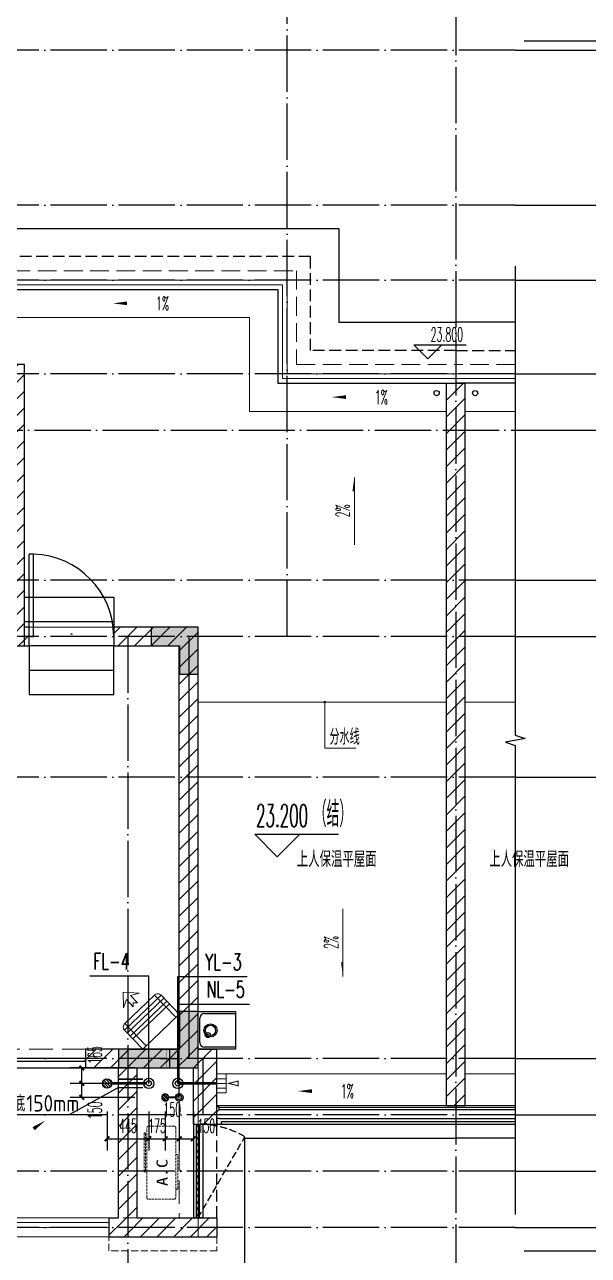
# Model space of a CAD drawing. Extents: x 27938 to 1507990, y 110129 to 923079.
# Drawn here: x 1216935 to 1222949, y 463757 to 476880 of the extents above; entities that cross this region are included whole.
import ezdxf

# ---------------------------------------------------------------- set-up
doc = ezdxf.new("R2010")
doc.units = 0
doc.header["$LTSCALE"] = 1000
doc.header["$MEASUREMENT"] = 0
for name, pattern in [('#P_--_20B1_001_t3$0$DASH', [0.35, 0.25, -0.1]), ('__DASH', [0.35, 0.25, -0.1]), ('DASH', [0.35, 0.25, -0.1]), ('DOTE', [2.42, 2, -0.2, 0.02, -0.2])]:
    doc.linetypes.add(name, pattern=pattern)
for name, color, linetype in [('----建筑底图', 8, 'Continuous'), ('3-栏杆1', 135, 'Continuous'), ('AXIS', 3, 'Continuous'), ('COLU', 7, 'Continuous'), ('DIM_ELEV', 3, 'Continuous'), ('DIM_SYMB', 3, 'Continuous'), ('DIM_不分区给水', 3, 'Continuous'), ('DIM_凝结', 150, 'Continuous'), ('DIM_废水', 31, 'Continuous'), ('DIM_雨水', 4, 'Continuous'), ('DOTE', 1, 'Continuous'), ('EQUIP_地漏', 7, 'Continuous'), ('LVTRY', 6, 'Continuous'), ('PIPE-凝结', 150, 'N'), ('PIPE-废水', 31, 'TG_F'), ('PIPE-雨水', 4, 'TG_Y'), ('PUB_HATCH', 8, 'Continuous'), ('PUB_TEXT', 4, 'Continuous'), ('ROOF', 4, 'Continuous'), ('S-砼墙填充', 251, 'Continuous'), ('STAIR', 2, 'Continuous'), ('TWT_SYMB', 3, 'Continuous'), ('VALVE_不分区给水', 7, 'Continuous'), ('VPIPE-凝结', 150, 'N'), ('VPIPE-废水', 31, 'Continuous'), ('VPIPE-污水', 2, 'W'), ('VPIPE-雨水', 4, 'Y'), ('WALL', 9, 'Continuous'), ('WINDOW', 4, 'Continuous'), ('WINDOW_TEXT', 7, 'Continuous'), ('机电标识类', 1, 'Continuous'), ('看线', 251, 'Continuous'), ('管', 193, 'Continuous'), ('铝合金', 144, 'Continuous')]:
    doc.layers.add(name, color=color, linetype=linetype)
doc.layers.add('S-L主梁线', color=4, linetype='DASH', plot=False)
for name, color, linetype, lineweight in [('平面-分水线', 214, 'Continuous', 15), ('平面-排水沟', 86, 'Continuous', 15), ('平面-栏杆', 135, 'Continuous', 15), ('平面-看线', 45, 'Continuous', 15), ('平面-空调室内机', 176, 'Continuous', 9), ('平面-空调预留孔', 173, 'Continuous', 15), ('空调', 76, 'Continuous', 13)]:
    doc.layers.add(name, color=color, linetype=linetype, lineweight=lineweight)
doc.styles.add('_TCH_DIM', font='SIMPLEX.shx', dxfattribs={"width": 0.7, "bigfont": 'GBCBIG.shx'})
doc.styles.add('_TCH_DIM_T3', font='SIMPLEX.shx', dxfattribs={"width": 0.494118, "bigfont": 'GBCBIG.shx'})
doc.styles.add('_TCH_WINDOW', font='SIMPLEX.shx', dxfattribs={"width": 0.7, "height": 3.5, "bigfont": 'GBCBIG.shx'})
doc.styles.add('_TWT_SERIAL', font='SIMPLEX', dxfattribs={"width": 0.8, "height": 3.5, "bigfont": 'HZTXT'})
doc.styles.add('DIM_FONT_T3', font='SIMPLEX', dxfattribs={"width": 0.705882, "bigfont": 'GBCBIG'})
doc.styles.get("Standard").update_dxf_attribs({"font": 'gbenor.shx', "bigfont": 'gbcbig.shx'})
doc.styles.add('TG_LINETYPE', font='SIMPLEX', dxfattribs={"width": 0.8, "height": 3, "bigfont": 'HZTXT'})
doc.styles.add('黑体', font='simhei.ttf')
doc.linetypes.add('N', pattern='A,3,-0.2,["N",Standard,S=0.25,R=0,X=-0.1,Y=-0.115],-0.2', length=3.4)
doc.linetypes.add('TG_F', pattern='A,2,-0.3,["F",TG_LINETYPE,S=0.1,R=0,X=-0.23,Y=-0.15],0', length=2.3)
doc.linetypes.add('TG_Y', pattern='A,2,-0.229,["Y",TG_LINETYPE,S=0.1,R=0,X=-0.229,Y=-0.15],0', length=2.229)
doc.linetypes.add('W', pattern='A,3,-0.2,["W",Standard,S=0.25,R=0,X=-0.1,Y=-0.115],-0.2', length=3.4)
doc.linetypes.add('Y', pattern='A,3,-0.2,["Y",Standard,S=0.25,R=0,X=-0.1,Y=-0.115],-0.2', length=3.4)
doc.dimstyles.new('_TCH_ARCH&&50', dxfattribs={"dimtxt": 148.75, "dimasz": 50, "dimexe": 125, "dimexo": 150, "dimgap": 63.125, "dimtad": 1, "dimdec": 0, "dimzin": 0, "dimdsep": 46, "dimtxsty": '_TCH_DIM_T3', "dimblk": 'ARCHTICK', "dimcen": 0.09, "dimclrt": 4, "dimazin": 2, "dimtfac": 1, "dimtdec": 0, "dimtix": 1, "dimtmove": 2, "dimatfit": 3, "dimfxl": 100, "dimtolj": 1, "dimtzin": 0, "dimarcsym": 0})
doc.dimstyles.new('_TWT_ARCH&&50', dxfattribs={"dimtxt": 148.75, "dimasz": 50, "dimexe": 125, "dimexo": 150, "dimgap": 63.125, "dimtad": 1, "dimdec": 0, "dimzin": 0, "dimdsep": 46, "dimtxsty": '_TCH_DIM_T3', "dimblk": 'ARCHTICK', "dimcen": 0.09, "dimclrt": 7, "dimazin": 2, "dimtfac": 1, "dimtdec": 0, "dimtix": 1, "dimtmove": 2, "dimatfit": 3, "dimfxl": 100, "dimtolj": 1, "dimtzin": 0, "dimarcsym": 0})
pattern_1 = [(45, (0, 89.76), (-88.3884, 88.3884), [])]

# ---------------------------------------------------------------- blocks, each defined once
blk = doc.blocks.new('dongkong')
blk.add_wipeout([(-603756, 210771), (-603756, 210571), (-603836, 210571), (-603836, 210771)])
at = {"layer": '机电标识类', "color": 250, "linetype": 'DASH', "ltscale": 400}
for p, q in [((-603796, 210771), (-603796, 210571)), ((-603896, 210671), (-603696, 210671))]:
    blk.add_line(p, q, dxfattribs=at)
at = {"layer": '空调', "color": 6, "linetype": 'DASH', "const_width": 2}
blk.add_lwpolyline([(-603756, 210771), (-603756, 210571), (-603836, 210571), (-603836, 210771)], close=True, dxfattribs=at)
blk = doc.blocks.new('$lvtry$00000171')
at = {"color": 0}
for p, q in [((-74, 11), (-11, 74)), ((-70, -27), (27, 70)), ((-53, -53), (53, 53)), ((-27, -70), (70, 27)), ((11, -74), (74, -11))]:
    blk.add_line(p, q, dxfattribs=at)
blk.add_circle((0, 0), 75, dxfattribs=at)
blk.add_point((0, 0), dxfattribs=at)
blk = doc.blocks.new('$TwtSys$00000141')
at = {"color": 1}
for p, q in [((-47, 4), (-5, 46)), ((-47, 4), (-5, 46)), ((-44, -18), (18, 44)), ((-44, -18), (18, 44)), ((-33, -33), (33, 33)), ((-33, -33), (33, 33)), ((-16, -44), (44, 16)), ((-16, -44), (44, 16)), ((6, -46), (46, -6)), ((6, -46), (46, -6))]:
    blk.add_line(p, q, dxfattribs=at)
blk.add_circle((0, 0), 47, dxfattribs=at)
blk.add_circle((0, 0), 47, dxfattribs=at)
blk = doc.blocks.new('gsergvr')
at = {"layer": '平面-空调预留孔', "linetype": 'DASH', "ltscale": 0.1}
for p, q in [((34075, 17176), (34075, 17166)), ((34085, 17156), (34438, 17156)), ((34448, 17166), (34448, 17176))]:
    blk.add_line(p, q, dxfattribs=at)
blk.add_lwpolyline([(34729, 17176), (33989, 17176, -0.414214), (33969, 17196), (33969, 17466, -0.414214), (33989, 17486), (34729, 17486, -0.414214), (34749, 17466), (34749, 17196, -0.414214)], format="xyb", close=True, dxfattribs=at)
blk.add_lwpolyline([(34679, 17515), (34260, 17515), (34260, 17500), (34679, 17500)], close=True, dxfattribs=at)
for centre, start, end in [((34085, 17166), 180, 270), ((34438, 17166), 270, 0)]:
    blk.add_arc(centre, 10, start, end, dxfattribs=at)
at = {"layer": '平面-空调预留孔', "color": 251, "linetype": 'DASH', "ltscale": 0.1, "true_color": 0x636466, "style": '黑体', "width": 1.2}
blk.add_text('A.C', height=117, dxfattribs=at).set_placement((34111, 17265))
blk = doc.blocks.new('rtyryrtyeeretee')
at = {"layer": '平面-空调预留孔'}
blk.add_blockref('gsergvr', (635673, 326706), dxfattribs=at)
blk = doc.blocks.new('dasdasf1sa2f31as32f')
for p, q in [((-116, 586), (43, 640)), ((-23, 586), (-116, 586)), ((-23, 586), (-73, 493)), ((32, 555), (-18, 463)), ((83, 477), (32, 555)), ((83, 477), (43, 640)), ((-473, 260), (-339, 504)), ((-270, 524), (-428, 237)), ((93, 169), (-381, 428)), ((115, 208), (-359, 468)), ((135, 245), (-339, 505)), ((-270, 524), (114, 314)), ((-31, 504), (-73, 493)), ((-18, 463), (-31, 504)), ((72, 132), (-401, 392)), ((114, 314), (-44, 26)), ((0, 0), (-473, 260)), ((134, 244), (0, 0))]:
    blk.add_line(p, q)
for centre, start, end in [((-294, 479), 61.2593, 151.2593), ((89, 269), 331.2593, 61.2593)]:
    blk.add_arc(centre, 51.3, start, end)
blk = doc.blocks.new('DFSFSF')
at = {"layer": '平面-分水线'}
for p, q in [((697142, 775568), (697142, 775668)), ((697342, 775668), (697143, 775668)), ((697193, 775568), (697193, 775668)), ((697243, 775568), (697243, 775668)), ((697292, 775568), (697292, 775668)), ((697342, 775668), (697342, 775568)), ((697342, 775568), (697342, 775668)), ((697342, 775568), (697143, 775568))]:
    blk.add_line(p, q, dxfattribs=at)
blk = doc.blocks.new('DFGDGDGD')
at = {"layer": '平面-分水线', "const_width": 10}
blk.add_lwpolyline([(697268, 775441), (697243, 775541), (697218, 775441)], close=True, dxfattribs=at)
blk.add_blockref('DFSFSF', (0, 0))
blk = doc.blocks.new('GDGDGRD')
at = {"layer": 'S-砼墙填充'}
h = blk.add_hatch(color=256, dxfattribs=at)
h.dxf.hatch_style = 1
h.paths.add_polyline_path([(442367, 293015), (442367, 292815), (442667, 292815), (442667, 292515), (442867, 292515), (442867, 293015)])
h = blk.add_hatch(color=256, dxfattribs=at)
h.dxf.hatch_style = 1
h.paths.add_polyline_path([(442867, 288915), (442667, 288915), (442667, 288515), (442017, 288515), (442017, 288315), (442867, 288315)])
at = {"layer": 'COLU', "color": 6}
for points in [[(442367, 293015), (442367, 292815), (442667, 292815), (442667, 292515), (442867, 292515), (442867, 293015)], [(442867, 288915), (442667, 288915), (442667, 288515), (442017, 288515), (442017, 288315), (442867, 288315)]]:
    blk.add_lwpolyline(points, close=True, dxfattribs=at)
blk = doc.blocks.new('A$C3EB2330C')
at = {"layer": '管'}
for p, q in [((0, 380), (330, 380)), ((380, 330), (380, 70)), ((330, 20), (0, 20))]:
    blk.add_line(p, q, dxfattribs=at)
blk.add_lwpolyline([(400, 400), (400, 0), (0, 0), (0, 400)], close=True, dxfattribs=at)
for centre, start, end in [((330, 330), 0, 90), ((330, 70), 270, 360)]:
    blk.add_arc(centre, 50, start, end, dxfattribs=at)
blk.add_ellipse((267, 200), major_axis=(-49.5, -49.5), ratio=1, start_param=-0.785398, end_param=5.497787, dxfattribs=at)
blk = doc.blocks.new('_ArchTick')
at = {"color": 0, "linetype": 'ByBlock', "const_width": 0.4}
blk.add_lwpolyline([(-0.5, -0.5), (0.5, 0.5)], dxfattribs=at)
blk = doc.blocks.new('*D1261')
at = {"layer": 'AXIS', "color": 0, "lineweight": -2}
for p, q in [((25729, 100), (27354, 100)), ((27229, -12800), (27229, 100)), ((25729, -12800), (27354, -12800))]:
    blk.add_line(p, q, dxfattribs=at)
at = {"layer": 'Defpoints', "color": 0}
for p in [(25579, 100), (27229, 100), (25579, -12800)]:
    blk.add_point(p, dxfattribs=at)
at = {"layer": 'AXIS', "color": 0, "lineweight": -2, "xscale": 50, "yscale": 50, "zscale": 50}
for p, rotation in [((27229, 100), 90), ((27229, -12800), 270)]:
    blk.add_blockref('_ArchTick', p, dxfattribs=dict(at, rotation=rotation))
at = {"layer": 'AXIS', "color": 4, "insert": (27091, -6350), "char_height": 148.8, "attachment_point": 5, "rotation": 90, "style": '_TCH_DIM_T3'}
blk.add_mtext('\\A1;12900', dxfattribs=at)
blk = doc.blocks.new('*D1262')
at = {"layer": 'AXIS', "color": 0, "lineweight": -2}
for p, q in [((25729, -12550), (26954, -12550)), ((26829, -12800), (26829, -12550)), ((25729, -12800), (26954, -12800))]:
    blk.add_line(p, q, dxfattribs=at)
at = {"layer": 'Defpoints', "color": 0}
for p in [(25579, -12550), (26829, -12550), (25579, -12800)]:
    blk.add_point(p, dxfattribs=at)
at = {"layer": 'AXIS', "color": 0, "lineweight": -2, "xscale": 50, "yscale": 50, "zscale": 50}
for p, rotation in [((26829, -12550), 90), ((26829, -12800), 270)]:
    blk.add_blockref('_ArchTick', p, dxfattribs=dict(at, rotation=rotation))
at = {"layer": 'AXIS', "color": 4, "insert": (27139, -13089), "char_height": 148.8, "attachment_point": 5, "rotation": 90, "style": '_TCH_DIM_T3'}
blk.add_mtext('\\A1;250', dxfattribs=at)
blk = doc.blocks.new('*D1263')
at = {"layer": 'AXIS', "color": 0, "lineweight": -2}
for p, q in [((25729, -11950), (26954, -11950)), ((26829, -12550), (26829, -11950)), ((25729, -12550), (26954, -12550))]:
    blk.add_line(p, q, dxfattribs=at)
at = {"layer": 'Defpoints', "color": 0}
for p in [(25579, -11950), (26829, -11950), (25579, -12550)]:
    blk.add_point(p, dxfattribs=at)
at = {"layer": 'AXIS', "color": 0, "lineweight": -2, "xscale": 50, "yscale": 50, "zscale": 50}
for p, rotation in [((26829, -11950), 90), ((26829, -12550), 270)]:
    blk.add_blockref('_ArchTick', p, dxfattribs=dict(at, rotation=rotation))
at = {"layer": 'AXIS', "color": 4, "insert": (26691, -12250), "char_height": 148.8, "attachment_point": 5, "rotation": 90, "style": '_TCH_DIM_T3'}
blk.add_mtext('\\A1;600', dxfattribs=at)
blk = doc.blocks.new('*D1264')
at = {"layer": 'AXIS', "color": 0, "lineweight": -2}
for p, q in [((25729, -11350), (26954, -11350)), ((26829, -11950), (26829, -11350)), ((25729, -11950), (26954, -11950))]:
    blk.add_line(p, q, dxfattribs=at)
at = {"layer": 'Defpoints', "color": 0}
for p in [(25579, -11350), (26829, -11350), (25579, -11950)]:
    blk.add_point(p, dxfattribs=at)
at = {"layer": 'AXIS', "color": 0, "lineweight": -2, "xscale": 50, "yscale": 50, "zscale": 50}
for p, rotation in [((26829, -11350), 90), ((26829, -11950), 270)]:
    blk.add_blockref('_ArchTick', p, dxfattribs=dict(at, rotation=rotation))
at = {"layer": 'AXIS', "color": 4, "insert": (26691, -11650), "char_height": 148.8, "attachment_point": 5, "rotation": 90, "style": '_TCH_DIM_T3'}
blk.add_mtext('\\A1;600', dxfattribs=at)
blk = doc.blocks.new('*D1265')
at = {"layer": 'AXIS', "color": 0, "lineweight": -2}
for p, q in [((25729, -10750), (26954, -10750)), ((26829, -11350), (26829, -10750)), ((25729, -11350), (26954, -11350))]:
    blk.add_line(p, q, dxfattribs=at)
at = {"layer": 'Defpoints', "color": 0}
for p in [(25579, -10750), (26829, -10750), (25579, -11350)]:
    blk.add_point(p, dxfattribs=at)
at = {"layer": 'AXIS', "color": 0, "lineweight": -2, "xscale": 50, "yscale": 50, "zscale": 50}
for p, rotation in [((26829, -10750), 90), ((26829, -11350), 270)]:
    blk.add_blockref('_ArchTick', p, dxfattribs=dict(at, rotation=rotation))
at = {"layer": 'AXIS', "color": 4, "insert": (26691, -11050), "char_height": 148.8, "attachment_point": 5, "rotation": 90, "style": '_TCH_DIM_T3'}
blk.add_mtext('\\A1;600', dxfattribs=at)
blk = doc.blocks.new('*D1266')
at = {"layer": 'AXIS', "color": 0, "lineweight": -2}
for p, q in [((25729, -7750), (26954, -7750)), ((26829, -10750), (26829, -7750)), ((25729, -10750), (26954, -10750))]:
    blk.add_line(p, q, dxfattribs=at)
at = {"layer": 'Defpoints', "color": 0}
for p in [(25579, -7750), (26829, -7750), (25579, -10750)]:
    blk.add_point(p, dxfattribs=at)
at = {"layer": 'AXIS', "color": 0, "lineweight": -2, "xscale": 50, "yscale": 50, "zscale": 50}
for p, rotation in [((26829, -7750), 90), ((26829, -10750), 270)]:
    blk.add_blockref('_ArchTick', p, dxfattribs=dict(at, rotation=rotation))
at = {"layer": 'AXIS', "color": 4, "insert": (26691, -9250), "char_height": 148.8, "attachment_point": 5, "rotation": 90, "style": '_TCH_DIM_T3'}
blk.add_mtext('\\A1;3000', dxfattribs=at)
blk = doc.blocks.new('*D1267')
at = {"layer": 'AXIS', "color": 0, "lineweight": -2}
for p, q in [((25729, -6250), (26954, -6250)), ((26829, -7750), (26829, -6250)), ((25729, -7750), (26954, -7750))]:
    blk.add_line(p, q, dxfattribs=at)
at = {"layer": 'Defpoints', "color": 0}
for p in [(25579, -6250), (26829, -6250), (25579, -7750)]:
    blk.add_point(p, dxfattribs=at)
at = {"layer": 'AXIS', "color": 0, "lineweight": -2, "xscale": 50, "yscale": 50, "zscale": 50}
for p, rotation in [((26829, -6250), 90), ((26829, -7750), 270)]:
    blk.add_blockref('_ArchTick', p, dxfattribs=dict(at, rotation=rotation))
at = {"layer": 'AXIS', "color": 4, "insert": (26691, -7000), "char_height": 148.8, "attachment_point": 5, "rotation": 90, "style": '_TCH_DIM_T3'}
blk.add_mtext('\\A1;1500', dxfattribs=at)
blk = doc.blocks.new('*D1268')
at = {"layer": 'AXIS', "color": 0, "lineweight": -2}
for p, q in [((25729, -5650), (26954, -5650)), ((26829, -6250), (26829, -5650)), ((25729, -6250), (26954, -6250))]:
    blk.add_line(p, q, dxfattribs=at)
at = {"layer": 'Defpoints', "color": 0}
for p in [(25579, -5650), (26829, -5650), (25579, -6250)]:
    blk.add_point(p, dxfattribs=at)
at = {"layer": 'AXIS', "color": 0, "lineweight": -2, "xscale": 50, "yscale": 50, "zscale": 50}
for p, rotation in [((26829, -5650), 90), ((26829, -6250), 270)]:
    blk.add_blockref('_ArchTick', p, dxfattribs=dict(at, rotation=rotation))
at = {"layer": 'AXIS', "color": 4, "insert": (26691, -5950), "char_height": 148.8, "attachment_point": 5, "rotation": 90, "style": '_TCH_DIM_T3'}
blk.add_mtext('\\A1;600', dxfattribs=at)
blk = doc.blocks.new('*D1269')
at = {"layer": 'AXIS', "color": 0, "lineweight": -2}
for p, q in [((25729, -4050), (26954, -4050)), ((26829, -5650), (26829, -4050)), ((25729, -5650), (26954, -5650))]:
    blk.add_line(p, q, dxfattribs=at)
at = {"layer": 'Defpoints', "color": 0}
for p in [(25579, -4050), (26829, -4050), (25579, -5650)]:
    blk.add_point(p, dxfattribs=at)
at = {"layer": 'AXIS', "color": 0, "lineweight": -2, "xscale": 50, "yscale": 50, "zscale": 50}
for p, rotation in [((26829, -4050), 90), ((26829, -5650), 270)]:
    blk.add_blockref('_ArchTick', p, dxfattribs=dict(at, rotation=rotation))
at = {"layer": 'AXIS', "color": 4, "insert": (26691, -4850), "char_height": 148.8, "attachment_point": 5, "rotation": 90, "style": '_TCH_DIM_T3'}
blk.add_mtext('\\A1;1600', dxfattribs=at)
blk = doc.blocks.new('*D1270')
at = {"layer": 'AXIS', "color": 0, "lineweight": -2}
for p, q in [((25729, -3450), (26954, -3450)), ((26829, -4050), (26829, -3450)), ((25729, -4050), (26954, -4050))]:
    blk.add_line(p, q, dxfattribs=at)
at = {"layer": 'Defpoints', "color": 0}
for p in [(25579, -3450), (26829, -3450), (25579, -4050)]:
    blk.add_point(p, dxfattribs=at)
at = {"layer": 'AXIS', "color": 0, "lineweight": -2, "xscale": 50, "yscale": 50, "zscale": 50}
for p, rotation in [((26829, -3450), 90), ((26829, -4050), 270)]:
    blk.add_blockref('_ArchTick', p, dxfattribs=dict(at, rotation=rotation))
at = {"layer": 'AXIS', "color": 4, "insert": (26691, -3750), "char_height": 148.8, "attachment_point": 5, "rotation": 90, "style": '_TCH_DIM_T3'}
blk.add_mtext('\\A1;600', dxfattribs=at)
blk = doc.blocks.new('*D1271')
at = {"layer": 'AXIS', "color": 0, "lineweight": -2}
for p, q in [((25729, -2450), (26954, -2450)), ((26829, -3450), (26829, -2450)), ((25729, -3450), (26954, -3450))]:
    blk.add_line(p, q, dxfattribs=at)
at = {"layer": 'Defpoints', "color": 0}
for p in [(25579, -2450), (26829, -2450), (25579, -3450)]:
    blk.add_point(p, dxfattribs=at)
at = {"layer": 'AXIS', "color": 0, "lineweight": -2, "xscale": 50, "yscale": 50, "zscale": 50}
for p, rotation in [((26829, -2450), 90), ((26829, -3450), 270)]:
    blk.add_blockref('_ArchTick', p, dxfattribs=dict(at, rotation=rotation))
at = {"layer": 'AXIS', "color": 4, "insert": (26691, -2950), "char_height": 148.8, "attachment_point": 5, "rotation": 90, "style": '_TCH_DIM_T3'}
blk.add_mtext('\\A1;1000', dxfattribs=at)
blk = doc.blocks.new('*D1272')
at = {"layer": 'AXIS', "color": 0, "lineweight": -2}
for p, q in [((25729, 0), (26954, 0)), ((26829, -2450), (26829, 0)), ((25729, -2450), (26954, -2450))]:
    blk.add_line(p, q, dxfattribs=at)
at = {"layer": 'Defpoints', "color": 0}
for p in [(25579, 0), (26829, 0), (25579, -2450)]:
    blk.add_point(p, dxfattribs=at)
at = {"layer": 'AXIS', "color": 0, "lineweight": -2, "xscale": 50, "yscale": 50, "zscale": 50}
for p, rotation in [((26829, 0), 90), ((26829, -2450), 270)]:
    blk.add_blockref('_ArchTick', p, dxfattribs=dict(at, rotation=rotation))
at = {"layer": 'AXIS', "color": 4, "insert": (26691, -1225), "char_height": 148.8, "attachment_point": 5, "rotation": 90, "style": '_TCH_DIM_T3'}
blk.add_mtext('\\A1;2450', dxfattribs=at)
blk = doc.blocks.new('*D1273')
at = {"layer": 'AXIS', "color": 0, "lineweight": -2}
for p, q in [((26829, 100), (26829, 150)), ((25729, 100), (26954, 100)), ((25729, 0), (26954, 0)), ((26829, 0), (26829, 100)), ((26829, 0), (26829, -50))]:
    blk.add_line(p, q, dxfattribs=at)
at = {"layer": 'Defpoints', "color": 0}
for p in [(25579, 100), (25579, 0), (26829, 100)]:
    blk.add_point(p, dxfattribs=at)
at = {"layer": 'AXIS', "color": 0, "lineweight": -2, "xscale": 50, "yscale": 50, "zscale": 50}
for p, rotation in [((26829, 100), 270), ((26829, 0), 90)]:
    blk.add_blockref('_ArchTick', p, dxfattribs=dict(at, rotation=rotation))
at = {"layer": 'AXIS', "color": 4, "insert": (26954, 100), "char_height": 148.8, "attachment_point": 5, "rotation": 90, "style": '_TCH_DIM_T3'}
blk.add_mtext('\\A1;100', dxfattribs=at)
blk = doc.blocks.new('A$C19FE5086')
at = {"layer": 'S-L主梁线', "color": 225, "linetype": 'ByBlock', "lineweight": 18}
for p, q in [((19150, 0), (17800, 0)), ((19650, -4100), (19650, -500)), ((19650, -5200), (19650, -4700)), ((19650, -6500), (19650, -5200)), ((13100, -6500), (19650, -6500))]:
    blk.add_line(p, q, dxfattribs=at)
at = {"layer": 'S-L主梁线', "color": 225, "linetype": '__DASH', "lineweight": 18}
for p, q in [((17800, -200), (19150, -200)), ((19450, -500), (19450, -4100)), ((18800, -4500), (13200, -4500)), ((13200, -4700), (18800, -4700)), ((19450, -4700), (19450, -5200)), ((19450, -5200), (19450, -6300)), ((19450, -6300), (13200, -6300))]:
    blk.add_line(p, q, dxfattribs=at)
blk = doc.blocks.new('$VALVE$00000533')
at = {"ltscale": 0.5, "const_width": 25}
for points in [[(-225, 75), (225, 75)], [(-225, -75), (225, -75)]]:
    blk.add_lwpolyline(points, dxfattribs=at)
blk = doc.blocks.new('*D294')
at = {"layer": 'Defpoints', "color": 0}
for p in [(1217546, 465591), (1218260, 465591), (1218260, 465441)]:
    blk.add_point(p, dxfattribs=at)
at = {"layer": 'DIM_SYMB', "color": 0, "lineweight": -2}
for p, q in [((1218110, 465591), (1217421, 465591)), ((1217546, 465441), (1217546, 465591)), ((1218110, 465441), (1217421, 465441))]:
    blk.add_line(p, q, dxfattribs=at)
at = {"layer": 'DIM_SYMB', "color": 0, "lineweight": -2, "xscale": 50, "yscale": 50, "zscale": 50}
for p, rotation in [((1217546, 465591), 89.99895246731886), ((1217546, 465441), 269.9989524673189)]:
    blk.add_blockref('_ArchTick', p, dxfattribs=dict(at, rotation=rotation))
at = {"layer": 'DIM_SYMB', "color": 7, "insert": (1217683, 465303), "char_height": 148.8, "attachment_point": 5, "rotation": 89.999, "style": '_TCH_DIM_T3'}
blk.add_mtext('\\A1;150', dxfattribs=at)
blk = doc.blocks.new('*D295')
at = {"layer": 'Defpoints', "color": 0}
for p in [(1217546, 465756), (1218260, 465756), (1218260, 465591)]:
    blk.add_point(p, dxfattribs=at)
at = {"layer": 'DIM_SYMB', "color": 0, "lineweight": -2}
for p, q in [((1218110, 465756), (1217421, 465756)), ((1217546, 465591), (1217546, 465756)), ((1218110, 465591), (1217421, 465591))]:
    blk.add_line(p, q, dxfattribs=at)
at = {"layer": 'DIM_SYMB', "color": 0, "lineweight": -2, "xscale": 50, "yscale": 50, "zscale": 50}
for p, rotation in [((1217546, 465756), 89.99895246736415), ((1217546, 465591), 269.9989524673642)]:
    blk.add_blockref('_ArchTick', p, dxfattribs=dict(at, rotation=rotation))
at = {"layer": 'DIM_SYMB', "color": 7, "insert": (1217683, 465893), "char_height": 148.8, "attachment_point": 5, "rotation": 89.999, "style": '_TCH_DIM_T3'}
blk.add_mtext('\\A1;165', dxfattribs=at)
blk = doc.blocks.new('*D296')
at = {"layer": 'Defpoints', "color": 0}
for p in [(1217815, 465441), (1218260, 465441), (1218260, 465000)]:
    blk.add_point(p, dxfattribs=at)
at = {"layer": 'DIM_SYMB', "color": 0, "lineweight": -2}
for p, q in [((1217815, 465291), (1217815, 464875)), ((1218260, 465291), (1218260, 464875)), ((1217815, 465000), (1218260, 465000))]:
    blk.add_line(p, q, dxfattribs=at)
at = {"layer": 'DIM_SYMB', "color": 0, "lineweight": -2, "xscale": 50, "yscale": 50, "zscale": 50}
for p, rotation in [((1217815, 465000), 179.9989531539261), ((1218260, 465000), 359.9989531539261)]:
    blk.add_blockref('_ArchTick', p, dxfattribs=dict(at, rotation=rotation))
at = {"layer": 'DIM_SYMB', "color": 7, "insert": (1218038, 465137), "char_height": 148.8, "attachment_point": 5, "rotation": 359.999, "style": '_TCH_DIM_T3'}
blk.add_mtext('\\A1;445', dxfattribs=at)
blk = doc.blocks.new('*D297')
at = {"layer": 'Defpoints', "color": 0}
for p in [(1218260, 465441), (1218435, 465441), (1218435, 465000)]:
    blk.add_point(p, dxfattribs=at)
at = {"layer": 'DIM_SYMB', "color": 0, "lineweight": -2}
for p, q in [((1218260, 465291), (1218260, 464875)), ((1218435, 465291), (1218435, 464875)), ((1218260, 465000), (1218210, 465000)), ((1218260, 465000), (1218435, 465000)), ((1218435, 465000), (1218485, 465000))]:
    blk.add_line(p, q, dxfattribs=at)
at = {"layer": 'DIM_SYMB', "color": 0, "lineweight": -2, "xscale": 50, "yscale": 50, "zscale": 50}
for p, rotation in [((1218260, 465000), 359.9989531539393), ((1218435, 465000), 179.9989531539393)]:
    blk.add_blockref('_ArchTick', p, dxfattribs=dict(at, rotation=rotation))
at = {"layer": 'DIM_SYMB', "color": 7, "insert": (1218348, 465137), "char_height": 148.8, "attachment_point": 5, "rotation": 359.999, "style": '_TCH_DIM_T3'}
blk.add_mtext('\\A1;175', dxfattribs=at)
blk = doc.blocks.new('*D298')
at = {"layer": 'Defpoints', "color": 0}
for p in [(1218435, 465441), (1218585, 465441), (1218585, 465000)]:
    blk.add_point(p, dxfattribs=at)
at = {"layer": 'DIM_SYMB', "color": 0, "lineweight": -2}
for p, q in [((1218435, 465291), (1218435, 464875)), ((1218585, 465291), (1218585, 464875)), ((1218435, 465000), (1218585, 465000))]:
    blk.add_line(p, q, dxfattribs=at)
at = {"layer": 'DIM_SYMB', "color": 0, "lineweight": -2, "xscale": 50, "yscale": 50, "zscale": 50}
for p, rotation in [((1218435, 465000), 179.9989531539146), ((1218585, 465000), 359.9989531539146)]:
    blk.add_blockref('_ArchTick', p, dxfattribs=dict(at, rotation=rotation))
at = {"layer": 'DIM_SYMB', "color": 7, "insert": (1218510, 465312), "char_height": 148.8, "attachment_point": 5, "rotation": 359.999, "style": '_TCH_DIM_T3'}
blk.add_mtext('\\A1;150', dxfattribs=at)
blk = doc.blocks.new('*D299')
at = {"layer": 'Defpoints', "color": 0}
for p in [(1218585, 465441), (1218735, 465441), (1218735, 465000)]:
    blk.add_point(p, dxfattribs=at)
at = {"layer": 'DIM_SYMB', "color": 0, "lineweight": -2}
for p, q in [((1218585, 465291), (1218585, 464875)), ((1218735, 465291), (1218735, 464875)), ((1218585, 465000), (1218735, 465000))]:
    blk.add_line(p, q, dxfattribs=at)
at = {"layer": 'DIM_SYMB', "color": 0, "lineweight": -2, "xscale": 50, "yscale": 50, "zscale": 50}
for p, rotation in [((1218585, 465000), 179.9989531539337), ((1218735, 465000), 359.9989531539337)]:
    blk.add_blockref('_ArchTick', p, dxfattribs=dict(at, rotation=rotation))
at = {"layer": 'DIM_SYMB', "color": 7, "insert": (1218873, 465137), "char_height": 148.8, "attachment_point": 5, "rotation": 359.999, "style": '_TCH_DIM_T3'}
blk.add_mtext('\\A1;150', dxfattribs=at)
blk = doc.blocks.new('A$C2AC150FC')
at = {"layer": 'PUB_HATCH'}
h = blk.add_hatch(dxfattribs=at)
h.set_pattern_fill('普通砖', color=256, scale=50, style=0)
h.set_pattern_definition(pattern_1)
h.paths.add_polyline_path([(20400, -3350), (19850, -3350), (19850, -3550), (20200, -3550)])
h = blk.add_hatch(dxfattribs=at)
h.set_pattern_fill('普通砖', color=256, scale=50, style=0)
h.set_pattern_definition(pattern_1)
h.paths.add_polyline_path([(20300, -6250), (20400, -6150), (20400, -3350), (20200, -3550), (20200, -6250)])
h = blk.add_hatch(dxfattribs=at)
h.set_pattern_fill('普通砖', color=256, scale=50, style=0)
h.set_pattern_definition(pattern_1)
h.paths.add_polyline_path([(25100, -11250), (25100, -3550), (24900, -3550), (24900, -11250)])
h = blk.add_hatch(dxfattribs=at)
h.set_pattern_fill('普通砖', color=256, scale=50, style=0)
h.set_pattern_definition(pattern_1)
h.paths.add_polyline_path([(20300, -6350), (20450, -6350), (20450, -6150), (20400, -6150), (20300, -6250)])
h = blk.add_hatch(dxfattribs=at)
h.set_pattern_fill('普通砖', color=256, scale=50, style=0)
h.set_pattern_definition(pattern_1)
h.paths.add_polyline_path([(22250, -6150), (21350, -6150), (21350, -6350), (22050, -6350)])
h = blk.add_hatch(dxfattribs=at)
h.set_pattern_fill('普通砖', color=256, scale=50, style=0)
h.set_pattern_definition(pattern_1)
h.paths.add_polyline_path([(21500, -10650), (21050, -10650), (21050, -10850), (21400, -10850), (21500, -10783.3)])
h = blk.add_hatch(dxfattribs=at)
h.set_pattern_fill('普通砖', color=256, scale=50, style=0)
h.set_pattern_definition(pattern_1)
h.paths.add_polyline_path([(22150, -10716.7), (22150, -10850), (22200, -10850), (22450, -10650), (22250, -10650)])
h = blk.add_hatch(dxfattribs=at)
h.set_pattern_fill('普通砖', color=256, scale=50, style=0)
h.set_pattern_definition(pattern_1)
h.paths.add_polyline_path([(22450, -11450), (22450, -10650), (22200, -10850), (22200, -11450)])
h = blk.add_hatch(dxfattribs=at)
h.set_pattern_fill('普通砖', color=256, scale=50, style=0)
h.set_pattern_definition(pattern_1)
h.paths.add_polyline_path([(21500, -12516.7), (21600, -12450), (21600, -10850), (21500, -10783.3), (21400, -10850), (21400, -12450)])
h = blk.add_hatch(dxfattribs=at)
h.set_pattern_fill('普通砖', color=256, scale=50, style=0)
h.set_pattern_definition(pattern_1)
h.paths.add_polyline_path([(21300, -12650), (21500, -12650), (21500, -12516.7), (21400, -12450), (21300, -12450)])
h = blk.add_hatch(dxfattribs=at)
h.set_pattern_fill('普通砖', color=256, scale=50, style=0)
h.set_pattern_definition(pattern_1)
h.paths.add_polyline_path([(21500, -12516.7), (21500, -12650), (22450, -12650), (22450, -12450), (21600, -12450)])
at = {"layer": '平面-排水沟'}
for points in [[(23916.9, -4553.8), (23916.9, -4703.8), (23896.9, -4703.8)], [(23795.5, -9875.2), (23795.5, -9725.2), (23775.5, -9725.2)]]:
    blk.add_hatch(color=8, dxfattribs=at).paths.add_polyline_path(points)
at = {"layer": '3-栏杆1', "color": 8}
for p, q in [((22470.3, -11267.8), (22450, -11250)), ((22450, -11250), (22470.3, -11267.8)), ((22470.3, -11267.9), (25632.7, -11267.8)), ((22470.3, -11267.8), (22470.3, -11297.1)), ((22470.3, -11297.1), (22450, -11316.9)), ((22450, -11316.9), (22470.3, -11297.1)), ((25632.7, -11297.1), (22470.3, -11297.1))]:
    blk.add_line(p, q, dxfattribs=at)
at = {"layer": 'AXIS', "color": 8}
for p, q in [((25632.7, 0), (27632.7, 0)), ((25632.7, -1650), (27632.7, -1650)), ((25632.7, -2450), (27632.7, -2450)), ((25632.7, -3450), (27632.7, -3450)), ((25632.7, -4049.7), (27632.7, -4049.7)), ((25632.7, -4049.7), (27632.7, -4049.7)), ((25632.7, -5650), (27632.7, -5650)), ((25632.7, -6250), (27632.7, -6250)), ((25632.7, -7750), (27632.7, -7750)), ((25632.7, -10750), (27632.7, -10750)), ((25632.7, -11350), (27632.7, -11350)), ((25632.7, -11950), (27632.7, -11950)), ((25632.7, -12550), (27632.7, -12550))]:
    blk.add_line(p, q, dxfattribs=at)
at = {"layer": 'DIM_ELEV', "color": 8}
for p, q in [((24701.5, -3290.9), (24551.5, -3140.9)), ((24551.5, -3140.9), (25109.2, -3140.9)), ((24701.5, -3290.9), (24851.5, -3140.9)), ((23095.4, -8599.5), (22855.4, -8359.5)), ((22855.4, -8359.5), (23747.7, -8359.5)), ((23095.4, -8599.5), (23335.4, -8359.5))]:
    blk.add_line(p, q, dxfattribs=at)
at = {"layer": 'DOTE', "color": 169, "linetype": 'DOTE', "ltscale": 0.3}
for p, q in [((23200, -6250), (23200, 2000)), ((25000, 2000), (25000, -14550)), ((25632.7, 0), (-2000, 0)), ((25632.7, -1650), (-2000, -1650)), ((25632.7, -2450), (-2000, -2450)), ((25632.7, -3450), (-2000, -3450)), ((-2000, -4049.7), (25632.7, -4049.7)), ((25632.7, -5650), (-2000, -5650)), ((25632.7, -6250), (-2000, -6250)), ((21500, -6250), (21500, -14550)), ((25632.7, -7750), (-2000, -7750)), ((25632.7, -10750), (-2000, -10750)), ((22300, -10750), (22300, -11350)), ((25632.7, -11350), (-2000, -11350)), ((25632.7, -11950), (-2000, -11950)), ((25632.7, -12550), (-2000, -12550))]:
    blk.add_line(p, q, dxfattribs=at)
at = {"layer": 'DOTE', "color": 169, "ltscale": 0.2}
blk.add_line((22150, -6250), (22150, -10750), dxfattribs=at)
at = {"layer": 'ROOF', "color": 8, "ltscale": 0.8}
for points in [[(16900, -1900), (23750, -1900), (23750, -2900), (25000, -2900)], [(16900, -2550), (23100, -2550), (23100, -3550), (25000, -3550)], [(25632.7, -2900), (25000, -2900)], [(25632.7, -3550), (25000, -3550)]]:
    blk.add_lwpolyline(points, dxfattribs=at)
at = {"layer": 'STAIR', "color": 8}
blk.add_line((21350, -6350), (20450, -6350), dxfattribs=at)
for points in [[(20400, -6090), (20400, -5830), (21350, -5830), (21350, -6090)], [(20400, -6350), (20400, -6090), (21350, -6090), (21350, -6350)], [(20450, -6350), (20450, -6610), (21350, -6610), (21350, -6350)], [(20450, -6610), (20450, -6870), (21350, -6870), (21350, -6610)]]:
    blk.add_lwpolyline(points, dxfattribs=at)
at = {"layer": 'TWT_SYMB'}
blk.add_lwpolyline([(25632.7, -2300), (25632.7, -7301.1), (25737.7, -7339.3), (25527.7, -7376.3), (25632.7, -7413.6), (25632.7, -12414.6)], dxfattribs=at)
at = {"layer": 'VPIPE-凝结', "color": 8, "ltscale": 0.1}
blk.add_line((21670, -11015), (21330, -11015), dxfattribs=at)
at = {"layer": 'VPIPE-凝结', "color": 8}
blk.add_line((22450, -11015), (22090, -11015), dxfattribs=at)
at = {"layer": 'VPIPE-凝结', "color": 8, "ltscale": 0.1}
blk.add_lwpolyline([(21937.6, -11165), (22010, -11165)], dxfattribs=at)
at = {"layer": 'VPIPE-凝结', "color": 8}
blk.add_circle((22050, -11165), 40, dxfattribs=at)
at = {"layer": 'VPIPE-废水', "color": 8}
blk.add_circle((21725, -11015), 55, dxfattribs=at)
at = {"layer": 'VPIPE-雨水', "color": 8}
for centre in [(22382.5, -10450), (22035, -11015)]:
    blk.add_circle(centre, 55, dxfattribs=at)
at = {"layer": 'WALL', "color": 8}
for p, q in [((20400, -3350), (19850, -3350)), ((20400, -6150), (20400, -3350)), ((24900, -11250), (24900, -3550)), ((24900, -3550), (25100, -3550)), ((25100, -11250), (25100, -3550)), ((20450, -6150), (20400, -6150)), ((20450, -6350), (20450, -6150)), ((22250, -6150), (21350, -6150)), ((21350, -6150), (21350, -6350)), ((22250, -10650), (22250, -6150)), ((20300, -6350), (20450, -6350)), ((21350, -6350), (22050, -6350)), ((21500, -10650), (21050, -10650)), ((21050, -10650), (21050, -10850)), ((22250, -10650), (22450, -10650)), ((22450, -11450), (22450, -10650)), ((21050, -10850), (21400, -10850)), ((21400, -12450), (21400, -10850)), ((21600, -12450), (21600, -10850)), ((22150, -10850), (22200, -10850)), ((22200, -11450), (22200, -10850)), ((24900, -11250), (25100, -11250)), ((22200, -11450), (22450, -11450)), ((21300, -12450), (21400, -12450)), ((21300, -12450), (21300, -12650)), ((21600, -12450), (22450, -12450)), ((22450, -12450), (22450, -12650)), ((21300, -12650), (21500, -12650)), ((21500, -12650), (22450, -12650))]:
    blk.add_line(p, q, dxfattribs=at)
at = {"layer": 'WINDOW', "color": 8}
for p, q in [((20495, -5372.5), (20450, -5372.5)), ((20450, -6250), (20450, -5372.5)), ((20495, -6250), (20495, -5372.5)), ((20450, -6250), (20495, -6250)), ((21050, -10750), (19784.4, -10750)), ((21050, -10750), (21050, -10788.9)), ((21050, -10778), (21050, -10750)), ((16550, -10850), (21050, -10850)), ((19784.4, -10778), (21050, -10778)), ((22200, -11450), (22300, -11450)), ((22200, -11450), (22200, -12450)), ((22233.3, -12450), (22233.3, -11450)), ((22233.3, -11450), (22266.7, -11514.1)), ((22233.3, -11518), (22266.7, -11582.1)), ((22266.7, -12450), (22266.7, -11450)), ((22300, -11450), (22300, -12450)), ((22233.3, -11586), (22266.7, -11650.1)), ((22233.3, -11654), (22266.7, -11718.1)), ((22233.3, -11722), (22266.7, -11786.1)), ((22233.3, -11790), (22266.7, -11854.1)), ((22233.3, -11857.9), (22266.7, -11922)), ((22233.3, -11925.9), (22266.7, -11990)), ((22233.3, -11993.9), (22266.7, -12058)), ((22233.3, -12061.9), (22266.7, -12126)), ((22233.3, -12129.9), (22266.7, -12194)), ((22233.3, -12197.9), (22266.7, -12262)), ((22233.3, -12265.9), (22266.7, -12330)), ((22233.3, -12333.9), (22266.7, -12398)), ((22300, -12450), (22200, -12450)), ((22233.3, -12401.9), (22258.4, -12450))]:
    blk.add_line(p, q, dxfattribs=at)
at = {"layer": 'WINDOW', "color": 8, "linetype": 'DASH', "ltscale": 0.3}
blk.add_lwpolyline([(22250, -12450), (22750, -11584, 0.1316525), (22250, -11450)], format="xyb", dxfattribs=at)
at = {"layer": 'WINDOW', "color": 8}
blk.add_arc((20472.5, -6250), 877.5, 360, 88.53072, dxfattribs=at)
at = {"layer": '平面-排水沟', "color": 8}
for p, q in [((24900, -6950), (22250, -6950)), ((23601.6, -6950), (23601.6, -7439.3)), ((25100, -6950), (25632.7, -6950)), ((23601.6, -7439.3), (23931.6, -7439.3))]:
    blk.add_line(p, q, dxfattribs=at)
for points in [[(21751, -2697.9, 0, 0, 0), (21343.2, -2697.9, 0, 40, 0), (21493.2, -2697.9, 0, 0, 0)], [(24085.9, -3697.8, 0, 0, 0), (23678.1, -3697.8, 0, 40, 0), (23828.1, -3697.8, 0, 0, 0)], [(23723, -11097.9, 0, 0, 0), (23315.2, -11097.9, 0, 40, 0), (23465.2, -11097.9, 0, 0, 0)], [(20264.7, -11657.1, 0, 0, 0), (20619.8, -11413.3, 0, 40, 0), (20496.2, -11498.2, 0, 0, 0)]]:
    blk.add_lwpolyline(points, format="xyseb", dxfattribs=at)
for points in [[(24900, -3850), (22800, -3850), (22800, -2850), (16900, -2850)], [(25100, -3850), (25632.7, -3850)], [(23916.9, -5273.8), (23916.9, -4553.8)], [(23795.5, -9155.2), (23795.5, -9875.2)], [(22450, -10914.4), (24900, -10914.4)], [(25632.7, -10914.4), (25100, -10914.4)]]:
    blk.add_lwpolyline(points, dxfattribs=at)
at = {"layer": '平面-排水沟', "color": 8, "const_width": 13.3}
blk.add_lwpolyline([(23601.6, -6943.3, 1), (23601.6, -6956.7, 1)], format="xyb", close=True, dxfattribs=at)
at = {"layer": '平面-栏杆', "color": 8}
for points in [[(16900, -2450), (23200, -2450), (23200, -3450), (25000, -3450)], [(16900, -2500), (23150, -2500), (23150, -3500), (25000, -3500)], [(25632.7, -3450), (25000, -3450)], [(25632.7, -3500), (25000, -3500)], [(16650, -12500), (21300, -12500)], [(16650, -12550), (21300, -12550)]]:
    blk.add_lwpolyline(points, dxfattribs=at)
at = {"layer": '平面-看线', "color": 8}
blk.add_line((25632.7, -11250), (22450, -11250), dxfattribs=at)
at = {"layer": '平面-看线', "color": 8, "linetype": 'DASH', "ltscale": 0.8}
for points in [[(16900, -2350), (23300, -2350), (23300, -3350), (25000, -3350)], [(25632.7, -3350), (25000, -3350)]]:
    blk.add_lwpolyline(points, dxfattribs=at)
at = {"layer": '平面-看线', "color": 8}
blk.add_lwpolyline([(16650, -12450), (21300, -12450)], dxfattribs=at)
at = {"layer": '平面-看线', "color": 8, "linetype": 'DASH'}
blk.add_lwpolyline([(16650, -12650), (21300, -12650)], dxfattribs=at)
at = {"layer": '平面-看线', "color": 8, "linetype": 'DASH', "ltscale": 0.3}
blk.add_lwpolyline([(22450, -12650), (22450, -12800), (21300, -12800), (21300, -12650)], dxfattribs=at)
at = {"layer": '看线', "color": 8, "linetype": '#P_--_20B1_001_t3$0$DASH', "ltscale": 0.5}
for points in [[(25000, -3200), (23450, -3200), (23450, -2200), (16900, -2200)], [(25000, -3200), (25632.7, -3200)], [(22450, -12450), (22450, -11450)]]:
    blk.add_lwpolyline(points, dxfattribs=at)
at = {"layer": '看线', "color": 8}
for points in [[(2400, -11900), (2400, -13100), (22750, -13100), (22750, -11600), (25000, -11600)], [(25632.7, -11600), (25000, -11600)]]:
    blk.add_lwpolyline(points, dxfattribs=at)
at = {"layer": '铝合金', "color": 8}
for points in [[(22480, -11390), (22450, -11390), (22450, -11450), (22500, -11450), (22500, -11420)], [(22480, -11390), (25632.7, -11390)], [(22450, -11420), (22450, -11450), (22500, -11450), (22500, -11440), (22500, -11440), (22500, -11420)], [(22500, -11420), (25632.7, -11420)], [(22500, -11450), (25632.7, -11450)]]:
    blk.add_lwpolyline(points, dxfattribs=at)
at = {"color": 8, "xscale": -1, "rotation": 90}
blk.add_blockref('DFGDGDGD', (798117.6, 686227.5), dxfattribs=at)
at = {"color": 8, "rotation": 90}
blk.add_blockref('rtyryrtyeeretee', (365895.5, -681892.9), dxfattribs=at)
at = {"layer": 'EQUIP_地漏', "color": 8, "xscale": -0.8, "yscale": 0.8, "zscale": 0.8}
blk.add_blockref('$TwtSys$00000141', (21900, -11165), dxfattribs=at)
at = {"layer": 'LVTRY', "color": 8, "xscale": 0.6666666667107826, "yscale": 0.6666666667107826, "rotation": 269.9999999939778}
blk.add_blockref('$lvtry$00000171', (21280, -11015), dxfattribs=at)
at = {"layer": '管', "color": 8, "rotation": 180}
blk.add_blockref('A$C3EB2330C', (22650, -10250), dxfattribs=at)
at = {"layer": 'DIM_ELEV', "color": 7, "style": '_TCH_DIM', "width": 0.494118}
blk.add_text('23.800', height=148.75, dxfattribs=at).set_placement((24730.2, -3105.9))
at = {"layer": 'DIM_ELEV', "color": 8, "style": '_TCH_DIM'}
for s, height, width, p in [('（结）', 270.07, 0.7, (23485.1, -8279.5)), ('23.200', 238, 0.494118, (22869.1, -8279.5))]:
    blk.add_text(s, height=height, dxfattribs=dict(at, width=width)).set_placement(p)
at = {"layer": 'PUB_TEXT', "color": 8}
for s, height, p in [('上人保温平屋面', 168.79, (23303.4, -8708.9)), ('上人保温平屋面', 168.79, (25356.2, -8708.9)), ('FL', 35, (21713.4, -11028.3)), ('YL', 35, (22016, -11032.5)), ('NL', 35, (22032.5, -11182.5))]:
    blk.add_text(s, height=height, dxfattribs=at).set_placement(p)
at = {"layer": 'WINDOW_TEXT', "color": 8, "style": '_TCH_WINDOW', "width": 0.494118}
for s, rotation, p in [('BM0922b', 360, (20893.2, -6225.8)), ('BYC1022a', 90, (22065.6, -11957.5))]:
    blk.add_text(s, height=4.25, rotation=rotation, dxfattribs=at).set_placement(p)
at = {"layer": '平面-排水沟', "color": 7}
for s, height, style, width, p in [('1%', 148.75, '_TCH_DIM', 0.494118, (21801, -2772.2)), ('1%', 148.75, '_TCH_DIM', 0.494118, (24135.9, -3772.2)), ('分水线', 168.79, 'DIM_FONT_T3', 0.705882, (23652.2, -7404.3)), ('1%', 148.75, '_TCH_DIM', 0.494118, (23773, -11172.2))]:
    blk.add_text(s, height=height, dxfattribs=dict(at, style=style, width=width)).set_placement(p)
at = {"layer": '平面-排水沟', "color": 7, "style": '_TCH_DIM', "width": 0.494118}
for p in [(23866.9, -4980.3), (23745.4, -9581.7)]:
    blk.add_text('2%', height=148.75, rotation=90.0006, dxfattribs=at).set_placement(p)
at = {"layer": 'AXIS', "color": 8}
for base, p1, p2, picture, middle in [((26828.9, 100), (25578.9, 0), (25578.9, 100), '*D1273', (26953.9, 100)), ((26828.9, -12550), (25578.9, -12800), (25578.9, -12550), '*D1262', (27139.4, -13089))]:
    dim = blk.add_linear_dim(base=base, p1=p1, p2=p2, angle=90, dimstyle='_TCH_ARCH&&50', dxfattribs=at)
    dim.commit()
    dim.dimension.update_dxf_attribs({"geometry": picture, "text_midpoint": middle, "dimtype": 129})
for p1, p2, distance, picture, middle in [((25578.9, -12800), (25578.9, 100), -1650, '*D1261', (27091.4, -6350)), ((25578.9, -2450), (25578.9, 0), -1250, '*D1272', (26691.4, -1225)), ((25578.9, -3450), (25578.9, -2450), -1250, '*D1271', (26691.4, -2950)), ((25578.9, -4049.7), (25578.9, -3450), -1250, '*D1270', (26691.4, -3749.9)), ((25578.9, -5650), (25578.9, -4049.7), -1250, '*D1269', (26691.4, -4849.9)), ((25578.9, -6250), (25578.9, -5650), -1250, '*D1268', (26691.4, -5950)), ((25578.9, -7750), (25578.9, -6250), -1250, '*D1267', (26691.4, -7000)), ((25578.9, -10750), (25578.9, -7750), -1250, '*D1266', (26691.4, -9250)), ((25578.9, -11350), (25578.9, -10750), -1250, '*D1265', (26691.4, -11050)), ((25578.9, -11950), (25578.9, -11350), -1250, '*D1264', (26691.4, -11650)), ((25578.9, -12550), (25578.9, -11950), -1250, '*D1263', (26691.4, -12250))]:
    dim = blk.add_aligned_dim(p1=p1, p2=p2, distance=distance, dimstyle='_TCH_ARCH&&50', dxfattribs=at)
    dim.commit()
    dim.dimension.update_dxf_attribs({"geometry": picture, "text_midpoint": middle})
at = {"layer": '平面-空调室内机', "color": 8, "ltscale": 0.3, "xscale": -1, "rotation": 180}
blk.add_blockref('dongkong', (625746.1, 199920.7), dxfattribs=at)
at = {"layer": 'PUB_HATCH'}
h = blk.add_hatch(dxfattribs=at)
h.set_pattern_fill('普通砖', color=256, scale=50, style=0)
h.set_pattern_definition(pattern_1)
h.paths.add_polyline_path([(22150, -10716.7), (22250, -10650), (22250, -6150), (22050, -6350), (22050, -10650)])
h = blk.add_hatch(dxfattribs=at)
h.set_pattern_fill('普通砖', color=256, scale=50, style=0)
h.set_pattern_definition(pattern_1)
h.paths.add_polyline_path([(21500, -10783.3), (21600, -10850), (22150, -10850), (22150, -10716.7), (22050, -10650), (21500, -10650)])
at = {"layer": 'WALL', "color": 8}
for p, q in [((22050, -10650), (22050, -6350)), ((21500, -10650), (22050, -10650)), ((21600, -10850), (22150, -10850))]:
    blk.add_line(p, q, dxfattribs=at)
at = {"color": 8}
blk.add_blockref('GDGDGRD', (-420616.6, -299165.4), dxfattribs=at)
at = {"layer": '平面-空调预留孔', "color": 8, "xscale": -1, "rotation": 15.00000000331026}
blk.add_blockref('dasdasf1sa2f31as32f', (21659.8, -10650), dxfattribs=at)

msp = doc.modelspace()

# ---------------------------------------------------------------- block references
at = {"layer": '----建筑底图'}
msp.add_blockref('A$C2AC150FC', (1196535.2, 476605.8), dxfattribs=at)

# ---------------------------------------------------------------- next in the draw order: linework, layer by layer
at = {"layer": 'DIM_不分区给水'}
for p, q in [((1217935.2, 465545.8), (1217411.4, 465255.8)), ((1217411.4, 465255.8), (1215936.2, 465255.8))]:
    msp.add_line(p, q, dxfattribs=at)
at = {"layer": 'DIM_凝结'}
for p, q in [((1218585.2, 465440.8), (1218585.2, 466435.6)), ((1218585.2, 466435.6), (1219332.4, 466435.6))]:
    msp.add_line(p, q, dxfattribs=at)
at = {"layer": 'DIM_废水'}
for p, q in [((1218260.2, 466735.1), (1217632, 466735.1)), ((1218260.2, 465590.8), (1218260.2, 466735.1))]:
    msp.add_line(p, q, dxfattribs=at)
at = {"layer": 'DIM_雨水'}
for p, q in [((1218570.2, 465590.8), (1218570.2, 466728.6)), ((1218570.2, 466728.6), (1219307.8, 466728.6))]:
    msp.add_line(p, q, dxfattribs=at)
at = {"layer": 'PIPE-凝结', "ltscale": 0.25, "const_width": 22.5}
msp.add_lwpolyline([(1218560.2, 465440.8), (1218472.8, 465440.8)], dxfattribs=at)
at = {"layer": 'PIPE-废水', "ltscale": 0.25, "const_width": 27.5}
msp.add_lwpolyline([(1217865.2, 465590.8), (1218232.7, 465590.8)], dxfattribs=at)
at = {"layer": 'PIPE-雨水', "ltscale": 0.25, "const_width": 27.5}
msp.add_lwpolyline([(1218597.7, 465590.8), (1218985.2, 465590.7)], dxfattribs=at)
at = {"layer": 'VPIPE-凝结'}
msp.add_circle((1218585.2, 465440.8), 25, dxfattribs=at)
at = {"layer": 'VPIPE-废水'}
msp.add_circle((1218260.2, 465590.8), 27.5, dxfattribs=at)
at = {"layer": 'VPIPE-污水'}
for centre in [(1221330.1, 472950.8), (1221740.3, 472950.8)]:
    msp.add_circle(centre, 27.5, dxfattribs=at)
at = {"layer": 'VPIPE-雨水'}
for centre in [(1218890.2, 466105.9), (1218570.2, 465590.8)]:
    msp.add_circle(centre, 27.5, dxfattribs=at)

# ---------------------------------------------------------------- next in the draw order: block references
at = {"layer": 'S-L主梁线', "color": 225, "linetype": 'ByBlock', "lineweight": 18}
msp.add_blockref('A$C19FE5086', (1199135.2, 470455.8), dxfattribs=at)
at = {"layer": 'VALVE_不分区给水', "xscale": -0.6, "yscale": -0.6, "zscale": 0.6, "rotation": 180}
msp.add_blockref('$VALVE$00000533', (1218062.7, 465590.8, -2000), dxfattribs=at)

# ---------------------------------------------------------------- next in the draw order: texts
at = {"layer": 'DIM_不分区给水', "color": 7}
for s, height, p in [('套管中心距离板底', 168.79, (1215971.2, 465290.8)), ('150mm', 175, (1216954.2, 465290.8))]:
    msp.add_text(s, height=height, dxfattribs=at).set_placement(p)
at = {"layer": 'DIM_凝结', "color": 7, "style": '_TWT_SERIAL', "width": 0.64}
msp.add_text('NL-5', height=175, dxfattribs=at).set_placement((1218876.1, 466505.6))
at = {"layer": 'DIM_废水', "color": 7, "style": '_TWT_SERIAL', "width": 0.64}
msp.add_text('FL-4', height=175, dxfattribs=at).set_placement((1217667, 466805.1))
at = {"layer": 'DIM_雨水', "color": 7, "style": '_TWT_SERIAL', "width": 0.64}
msp.add_text('YL-3', height=175, dxfattribs=at).set_placement((1218862.1, 466798.6))

# ---------------------------------------------------------------- next in the draw order: dimensions: what is measured, and where the dimension line sits
at = {"layer": 'DIM_SYMB'}
for base, p1, p2, angle, picture, middle in [((1217545.5, 465755.6), (1218260.3, 465590.6), (1218260.3, 465755.6), 89.99895, '*D295', (1217683, 465893.1)), ((1217545.5, 465590.6), (1218260.3, 465440.6), (1218260.3, 465590.6), 89.99895, '*D294', (1217683, 465303.1)), ((1218585.3, 464999.6), (1218435.3, 465440.6), (1218585.3, 465440.6), 359.99895, '*D298', (1218510.3, 465312.1)), ((1218735.3, 464999.6), (1218585.3, 465440.6), (1218735.3, 465440.6), 359.99895, '*D299', (1218872.8, 465137.1))]:
    dim = msp.add_linear_dim(base=base, p1=p1, p2=p2, angle=angle, dimstyle='_TWT_ARCH&&50', dxfattribs=at)
    dim.commit()
    dim.dimension.update_dxf_attribs({"geometry": picture, "text_midpoint": middle, "dimtype": 129})
for p1, p2, picture, middle in [((1217815.3, 465440.6), (1218260.3, 465440.6), '*D296', (1218037.8, 465137.1)), ((1218260.3, 465440.6), (1218435.3, 465440.6), '*D297', (1218347.8, 465137.1))]:
    dim = msp.add_aligned_dim(p1=p1, p2=p2, distance=-441, dimstyle='_TWT_ARCH&&50', dxfattribs=at)
    dim.commit()
    dim.dimension.update_dxf_attribs({"geometry": picture, "text_midpoint": middle})

doc.saveas('drawing.dxf')
